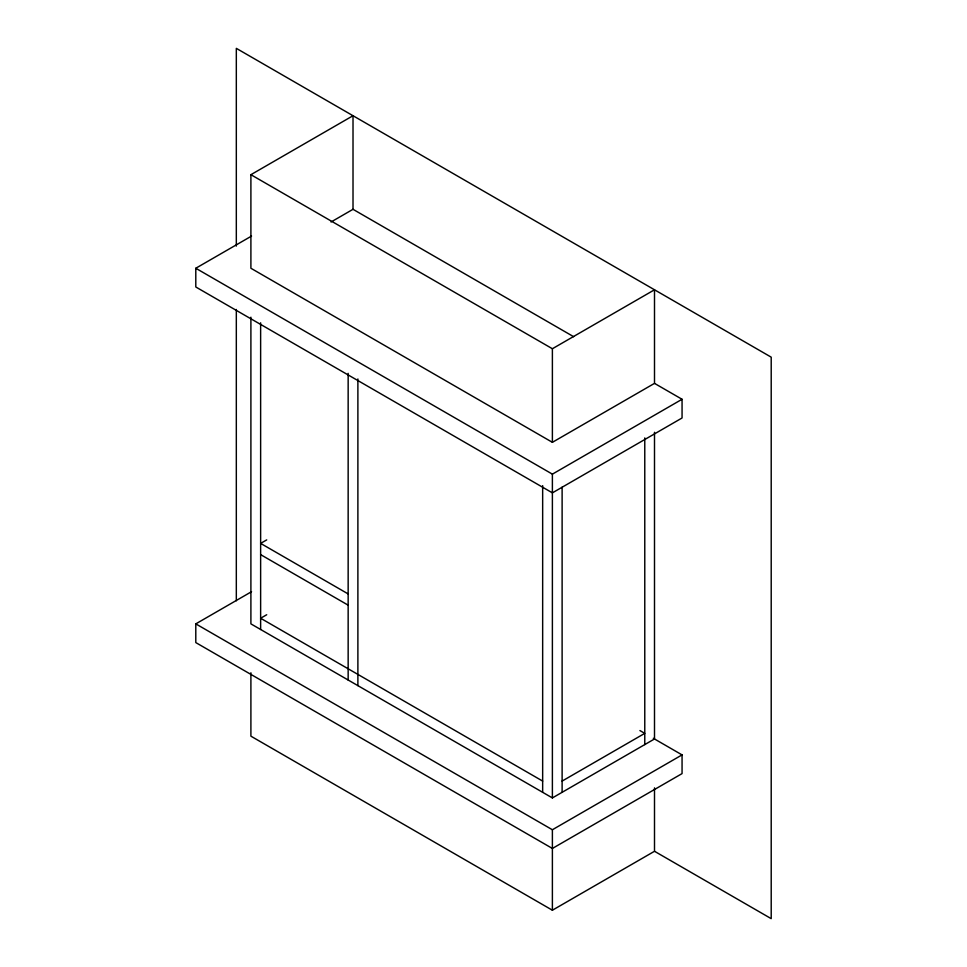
<?xml version="1.0" encoding="UTF-8"?>
<svg xmlns="http://www.w3.org/2000/svg" width="967" height="967" viewBox="0 0 967 967"><rect width="100%" height="100%" fill="white"/><g stroke="black" fill="none" stroke-linecap="round" stroke-linejoin="round"><path stroke-width="1.45" d="M250.9 174.689L552.387 348.736L654.502 289.786L654.502 383.367L552.387 442.318L250.9 268.258L250.9 174.689L353.015 115.726L353.015 209.307L573.636 336.685M654.623 383.44L682.061 399.274L682.061 417.986L552.387 492.856L195.793 286.981L195.793 268.258L251.553 236.069M331.04 221.999L353.015 209.307M266.711 539.888L260.631 543.394L348.156 593.919M653.317 738.292L682.061 754.889L682.061 773.6L552.387 848.458L195.793 642.584L195.793 623.872L251.553 591.683M266.711 614.746L260.631 618.251L542.656 781.082M195.793 268.258L552.387 474.144L682.061 399.274M562.117 781.082L644.771 733.361L639.912 730.556M250.9 317.2L250.9 623.872L552.387 797.932L654.502 738.969L654.502 432.297M195.793 623.872L552.387 829.746L682.061 754.889M250.9 672.778L250.9 736.165L552.387 910.225L654.502 851.274L654.502 787.875M260.631 554.623L348.156 605.161M654.816 851.456L771.207 918.65L771.207 357.161L236.323 48.35L236.323 246.077M644.771 437.918L644.771 744.59M562.117 487.15L562.117 792.311M552.387 348.736L552.387 442.318M552.387 474.144L552.387 797.932M552.387 829.746L552.387 910.225M542.656 485.639L542.656 792.311M357.887 378.955L357.887 685.639M348.156 373.347L348.156 680.019M260.631 322.809L260.631 629.493M236.323 309.476L236.323 600.785"/></g></svg>
